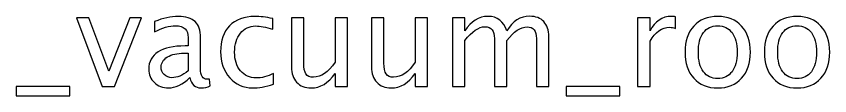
# Model space of a CAD drawing. Header units: centimetres. Extents: x -31.2 to 31.2, y -24.9 to 29.2.
# Drawn here: x -1.16 to 6.84, y 28.08 to 28.86 of the extents above; entities that cross this region are included whole.
import ezdxf

# ---------------------------------------------------------------- set-up
doc = ezdxf.new("R2010")
doc.units = ezdxf.units.CM
doc.header["$MEASUREMENT"] = 0
doc.layers.add('Layer 1', color=7, linetype='Continuous')

msp = doc.modelspace()

# ---------------------------------------------------------------- linework, layer by layer
at = {"layer": 'Layer 1'}
for points, knots in [([(-0.31413, 28.17044), (-0.31413, 28.17044), (-0.56474, 28.84354), (-0.56474, 28.84354), (-0.56474, 28.84354), (-0.56474, 28.84354), (-0.44282, 28.84354), (-0.44282, 28.84354), (-0.44282, 28.84354), (-0.44282, 28.84354), (-0.24745, 28.32051), (-0.24745, 28.32051), (-0.24745, 28.32051), (-0.24745, 28.32051), (-0.04065, 28.84354), (-0.04065, 28.84354), (-0.04065, 28.84354), (-0.04065, 28.84354), (0.07407, 28.84354), (0.07407, 28.84354), (0.07407, 28.84354), (0.07407, 28.84354), (-0.19199, 28.17044), (-0.19199, 28.17044), (-0.19199, 28.17044), (-0.19199, 28.17044), (-0.31413, 28.17044), (-0.31413, 28.17044)], [0, 0, 0, 0, 0.125, 0.125, 0.125, 0.125, 0.25, 0.25, 0.25, 0.25, 0.375, 0.375, 0.375, 0.375, 0.5, 0.5, 0.5, 0.5, 0.625, 0.625, 0.625, 0.625, 0.75, 0.75, 0.75, 0.75, 1, 1, 1, 1]), ([(0.5499, 28.25617), (0.47667, 28.18886), (0.40618, 28.1552), (0.33845, 28.1552), (0.33845, 28.1552), (0.28278, 28.1552), (0.23642, 28.17256), (0.19981, 28.20748), (0.19981, 28.20748), (0.16298, 28.24241), (0.14456, 28.28643), (0.14456, 28.33956), (0.14456, 28.33956), (0.14456, 28.41301), (0.17546, 28.46953), (0.23727, 28.5089), (0.23727, 28.5089), (0.29908, 28.54827), (0.38777, 28.56795), (0.50334, 28.56795), (0.50334, 28.56795), (0.50334, 28.56795), (0.53191, 28.56795), (0.53191, 28.56795), (0.53191, 28.56795), (0.53191, 28.56795), (0.53191, 28.64902), (0.53191, 28.64902), (0.53191, 28.64902), (0.53191, 28.72712), (0.49127, 28.76607), (0.40978, 28.76607), (0.40978, 28.76607), (0.3467, 28.76607), (0.2777, 28.74617), (0.20298, 28.70638), (0.20298, 28.70638), (0.20298, 28.70638), (0.20298, 28.80671), (0.20298, 28.80671), (0.20298, 28.80671), (0.28511, 28.84058), (0.36258, 28.85751), (0.43518, 28.85751), (0.43518, 28.85751), (0.5099, 28.85751), (0.56514, 28.84058), (0.60049, 28.8065), (0.60049, 28.8065), (0.63605, 28.77242), (0.65383, 28.71993), (0.65383, 28.64902), (0.65383, 28.64902), (0.65383, 28.64902), (0.65383, 28.34485), (0.65383, 28.34485), (0.65383, 28.34485), (0.65383, 28.27522), (0.67521, 28.24029), (0.71818, 28.24029), (0.71818, 28.24029), (0.72347, 28.24029), (0.7313, 28.24114), (0.74167, 28.24283), (0.74167, 28.24283), (0.74167, 28.24283), (0.75035, 28.1751), (0.75035, 28.1751), (0.75035, 28.1751), (0.72262, 28.16176), (0.69214, 28.1552), (0.6587, 28.1552), (0.6587, 28.1552), (0.60176, 28.1552), (0.56557, 28.18886), (0.5499, 28.25617)], [0, 0, 0, 0, 0.05, 0.05, 0.05, 0.05, 0.1, 0.1, 0.1, 0.1, 0.15, 0.15, 0.15, 0.15, 0.2, 0.2, 0.2, 0.2, 0.25, 0.25, 0.25, 0.25, 0.3, 0.3, 0.3, 0.3, 0.35, 0.35, 0.35, 0.35, 0.4, 0.4, 0.4, 0.4, 0.45, 0.45, 0.45, 0.45, 0.5, 0.5, 0.5, 0.5, 0.55, 0.55, 0.55, 0.55, 0.6, 0.6, 0.6, 0.6, 0.65, 0.65, 0.65, 0.65, 0.7, 0.7, 0.7, 0.7, 0.75, 0.75, 0.75, 0.75, 0.8, 0.8, 0.8, 0.8, 0.85, 0.85, 0.85, 0.85, 0.9, 0.9, 0.9, 0.9, 1, 1, 1, 1]), ([(1.37159, 28.19076), (1.29264, 28.16705), (1.22448, 28.1552), (1.16712, 28.1552), (1.16712, 28.1552), (1.0761, 28.1552), (1.00075, 28.18886), (0.94085, 28.25595), (0.94085, 28.25595), (0.88095, 28.32326), (0.85089, 28.40814), (0.85089, 28.51038), (0.85089, 28.51038), (0.85089, 28.6196), (0.88052, 28.7049), (0.93979, 28.76586), (0.93979, 28.76586), (0.99906, 28.82703), (1.08182, 28.85751), (1.18808, 28.85751), (1.18808, 28.85751), (1.24036, 28.85751), (1.2992, 28.85031), (1.36397, 28.83592), (1.36397, 28.83592), (1.36397, 28.83592), (1.36397, 28.73305), (1.36397, 28.73305), (1.36397, 28.73305), (1.29518, 28.75337), (1.23909, 28.76353), (1.19591, 28.76353), (1.19591, 28.76353), (1.13325, 28.76353), (1.08309, 28.74004), (1.04562, 28.69326), (1.04562, 28.69326), (1.00816, 28.64648), (0.98932, 28.58404), (0.98932, 28.50614), (0.98932, 28.50614), (0.98932, 28.43058), (1.00879, 28.36962), (1.04753, 28.32284), (1.04753, 28.32284), (1.08626, 28.27627), (1.13685, 28.25299), (1.19972, 28.25299), (1.19972, 28.25299), (1.25539, 28.25299), (1.31254, 28.26738), (1.37159, 28.29617), (1.37159, 28.29617), (1.37159, 28.29617), (1.37159, 28.19076), (1.37159, 28.19076)], [0, 0, 0, 0, 0.0666667, 0.0666667, 0.0666667, 0.0666667, 0.1333333, 0.1333333, 0.1333333, 0.1333333, 0.2, 0.2, 0.2, 0.2, 0.2666667, 0.2666667, 0.2666667, 0.2666667, 0.3333333, 0.3333333, 0.3333333, 0.3333333, 0.4, 0.4, 0.4, 0.4, 0.4666667, 0.4666667, 0.4666667, 0.4666667, 0.5333333, 0.5333333, 0.5333333, 0.5333333, 0.6, 0.6, 0.6, 0.6, 0.6666667, 0.6666667, 0.6666667, 0.6666667, 0.7333333, 0.7333333, 0.7333333, 0.7333333, 0.8, 0.8, 0.8, 0.8, 0.8666667, 0.8666667, 0.8666667, 0.8666667, 1, 1, 1, 1]), ([(1.97632, 28.17044), (1.97632, 28.17044), (1.97632, 28.29702), (1.97632, 28.29702), (1.97632, 28.29702), (1.91134, 28.2024), (1.83239, 28.1552), (1.73968, 28.1552), (1.73968, 28.1552), (1.68083, 28.1552), (1.63406, 28.17362), (1.59934, 28.21066), (1.59934, 28.21066), (1.56442, 28.2477), (1.54706, 28.29744), (1.54706, 28.36031), (1.54706, 28.36031), (1.54706, 28.36031), (1.54706, 28.84354), (1.54706, 28.84354), (1.54706, 28.84354), (1.54706, 28.84354), (1.66898, 28.84354), (1.66898, 28.84354), (1.66898, 28.84354), (1.66898, 28.84354), (1.66898, 28.4001), (1.66898, 28.4001), (1.66898, 28.4001), (1.66898, 28.34951), (1.67639, 28.31374), (1.69099, 28.29257), (1.69099, 28.29257), (1.70581, 28.27119), (1.73036, 28.26061), (1.76487, 28.26061), (1.76487, 28.26061), (1.83937, 28.26061), (1.91007, 28.30951), (1.97632, 28.40751), (1.97632, 28.40751), (1.97632, 28.40751), (1.97632, 28.84354), (1.97632, 28.84354), (1.97632, 28.84354), (1.97632, 28.84354), (2.09824, 28.84354), (2.09824, 28.84354), (2.09824, 28.84354), (2.09824, 28.84354), (2.09824, 28.17044), (2.09824, 28.17044), (2.09824, 28.17044), (2.09824, 28.17044), (1.97632, 28.17044), (1.97632, 28.17044)], [0, 0, 0, 0, 0.0666667, 0.0666667, 0.0666667, 0.0666667, 0.1333333, 0.1333333, 0.1333333, 0.1333333, 0.2, 0.2, 0.2, 0.2, 0.2666667, 0.2666667, 0.2666667, 0.2666667, 0.3333333, 0.3333333, 0.3333333, 0.3333333, 0.4, 0.4, 0.4, 0.4, 0.4666667, 0.4666667, 0.4666667, 0.4666667, 0.5333333, 0.5333333, 0.5333333, 0.5333333, 0.6, 0.6, 0.6, 0.6, 0.6666667, 0.6666667, 0.6666667, 0.6666667, 0.7333333, 0.7333333, 0.7333333, 0.7333333, 0.8, 0.8, 0.8, 0.8, 0.8666667, 0.8666667, 0.8666667, 0.8666667, 1, 1, 1, 1]), ([(2.76457, 28.17044), (2.76457, 28.17044), (2.76457, 28.29702), (2.76457, 28.29702), (2.76457, 28.29702), (2.69959, 28.2024), (2.62064, 28.1552), (2.52793, 28.1552), (2.52793, 28.1552), (2.46908, 28.1552), (2.42231, 28.17362), (2.38759, 28.21066), (2.38759, 28.21066), (2.35267, 28.2477), (2.33531, 28.29744), (2.33531, 28.36031), (2.33531, 28.36031), (2.33531, 28.36031), (2.33531, 28.84354), (2.33531, 28.84354), (2.33531, 28.84354), (2.33531, 28.84354), (2.45723, 28.84354), (2.45723, 28.84354), (2.45723, 28.84354), (2.45723, 28.84354), (2.45723, 28.4001), (2.45723, 28.4001), (2.45723, 28.4001), (2.45723, 28.34951), (2.46464, 28.31374), (2.47924, 28.29257), (2.47924, 28.29257), (2.49406, 28.27119), (2.51861, 28.26061), (2.55312, 28.26061), (2.55312, 28.26061), (2.62762, 28.26061), (2.69832, 28.30951), (2.76457, 28.40751), (2.76457, 28.40751), (2.76457, 28.40751), (2.76457, 28.84354), (2.76457, 28.84354), (2.76457, 28.84354), (2.76457, 28.84354), (2.88649, 28.84354), (2.88649, 28.84354), (2.88649, 28.84354), (2.88649, 28.84354), (2.88649, 28.17044), (2.88649, 28.17044), (2.88649, 28.17044), (2.88649, 28.17044), (2.76457, 28.17044), (2.76457, 28.17044)], [0, 0, 0, 0, 0.0666667, 0.0666667, 0.0666667, 0.0666667, 0.1333333, 0.1333333, 0.1333333, 0.1333333, 0.2, 0.2, 0.2, 0.2, 0.2666667, 0.2666667, 0.2666667, 0.2666667, 0.3333333, 0.3333333, 0.3333333, 0.3333333, 0.4, 0.4, 0.4, 0.4, 0.4666667, 0.4666667, 0.4666667, 0.4666667, 0.5333333, 0.5333333, 0.5333333, 0.5333333, 0.6, 0.6, 0.6, 0.6, 0.6666667, 0.6666667, 0.6666667, 0.6666667, 0.7333333, 0.7333333, 0.7333333, 0.7333333, 0.8, 0.8, 0.8, 0.8, 0.8666667, 0.8666667, 0.8666667, 0.8666667, 1, 1, 1, 1]), ([(3.13118, 28.17044), (3.13118, 28.17044), (3.13118, 28.84354), (3.13118, 28.84354), (3.13118, 28.84354), (3.13118, 28.84354), (3.2531, 28.84354), (3.2531, 28.84354), (3.2531, 28.84354), (3.2531, 28.84354), (3.2531, 28.71633), (3.2531, 28.71633), (3.2531, 28.71633), (3.31258, 28.81052), (3.38878, 28.85751), (3.48212, 28.85751), (3.48212, 28.85751), (3.57208, 28.85751), (3.63325, 28.81052), (3.66585, 28.71633), (3.66585, 28.71633), (3.72364, 28.81137), (3.79899, 28.85878), (3.89149, 28.85878), (3.89149, 28.85878), (3.95054, 28.85878), (3.99647, 28.84142), (4.02928, 28.8065), (4.02928, 28.8065), (4.06209, 28.77157), (4.0786, 28.72268), (4.0786, 28.65981), (4.0786, 28.65981), (4.0786, 28.65981), (4.0786, 28.17044), (4.0786, 28.17044), (4.0786, 28.17044), (4.0786, 28.17044), (3.95668, 28.17044), (3.95668, 28.17044), (3.95668, 28.17044), (3.95668, 28.17044), (3.95668, 28.63971), (3.95668, 28.63971), (3.95668, 28.63971), (3.95668, 28.71633), (3.9262, 28.75464), (3.86524, 28.75464), (3.86524, 28.75464), (3.80195, 28.75464), (3.73549, 28.70998), (3.66585, 28.62044), (3.66585, 28.62044), (3.66585, 28.62044), (3.66585, 28.17044), (3.66585, 28.17044), (3.66585, 28.17044), (3.66585, 28.17044), (3.54393, 28.17044), (3.54393, 28.17044), (3.54393, 28.17044), (3.54393, 28.17044), (3.54393, 28.64013), (3.54393, 28.64013), (3.54393, 28.64013), (3.54393, 28.71739), (3.51303, 28.75591), (3.45101, 28.75591), (3.45101, 28.75591), (3.38941, 28.75591), (3.32337, 28.71104), (3.2531, 28.62108), (3.2531, 28.62108), (3.2531, 28.62108), (3.2531, 28.17044), (3.2531, 28.17044), (3.2531, 28.17044), (3.2531, 28.17044), (3.13118, 28.17044), (3.13118, 28.17044)], [0, 0, 0, 0, 0.047619, 0.047619, 0.047619, 0.047619, 0.0952381, 0.0952381, 0.0952381, 0.0952381, 0.1428571, 0.1428571, 0.1428571, 0.1428571, 0.1904762, 0.1904762, 0.1904762, 0.1904762, 0.2380952, 0.2380952, 0.2380952, 0.2380952, 0.2857143, 0.2857143, 0.2857143, 0.2857143, 0.3333333, 0.3333333, 0.3333333, 0.3333333, 0.3809524, 0.3809524, 0.3809524, 0.3809524, 0.4285714, 0.4285714, 0.4285714, 0.4285714, 0.4761905, 0.4761905, 0.4761905, 0.4761905, 0.5238095, 0.5238095, 0.5238095, 0.5238095, 0.5714286, 0.5714286, 0.5714286, 0.5714286, 0.6190476, 0.6190476, 0.6190476, 0.6190476, 0.6666667, 0.6666667, 0.6666667, 0.6666667, 0.7142857, 0.7142857, 0.7142857, 0.7142857, 0.7619048, 0.7619048, 0.7619048, 0.7619048, 0.8095238, 0.8095238, 0.8095238, 0.8095238, 0.8571429, 0.8571429, 0.8571429, 0.8571429, 0.9047619, 0.9047619, 0.9047619, 0.9047619, 1, 1, 1, 1]), ([(4.95194, 28.17044), (4.95194, 28.17044), (4.95194, 28.84354), (4.95194, 28.84354), (4.95194, 28.84354), (4.95194, 28.84354), (5.07386, 28.84354), (5.07386, 28.84354), (5.07386, 28.84354), (5.07386, 28.84354), (5.07386, 28.71633), (5.07386, 28.71633), (5.07386, 28.71633), (5.12233, 28.81052), (5.19261, 28.85751), (5.28489, 28.85751), (5.28489, 28.85751), (5.29738, 28.85751), (5.3105, 28.85645), (5.32405, 28.85434), (5.32405, 28.85434), (5.32405, 28.85434), (5.32405, 28.74025), (5.32405, 28.74025), (5.32405, 28.74025), (5.30288, 28.74723), (5.28426, 28.75083), (5.26817, 28.75083), (5.26817, 28.75083), (5.1907, 28.75083), (5.12593, 28.70511), (5.07386, 28.61346), (5.07386, 28.61346), (5.07386, 28.61346), (5.07386, 28.17044), (5.07386, 28.17044), (5.07386, 28.17044), (5.07386, 28.17044), (4.95194, 28.17044), (4.95194, 28.17044)], [0, 0, 0, 0, 0.0909091, 0.0909091, 0.0909091, 0.0909091, 0.1818182, 0.1818182, 0.1818182, 0.1818182, 0.2727273, 0.2727273, 0.2727273, 0.2727273, 0.3636364, 0.3636364, 0.3636364, 0.3636364, 0.4545455, 0.4545455, 0.4545455, 0.4545455, 0.5454545, 0.5454545, 0.5454545, 0.5454545, 0.6363636, 0.6363636, 0.6363636, 0.6363636, 0.7272727, 0.7272727, 0.7272727, 0.7272727, 0.8181818, 0.8181818, 0.8181818, 0.8181818, 1, 1, 1, 1]), ([(5.73955, 28.1552), (5.6407, 28.1552), (5.56239, 28.18674), (5.50481, 28.24982), (5.50481, 28.24982), (5.44703, 28.31289), (5.41824, 28.39862), (5.41824, 28.50678), (5.41824, 28.50678), (5.41824, 28.61473), (5.44703, 28.70024), (5.50481, 28.76311), (5.50481, 28.76311), (5.56239, 28.82597), (5.6407, 28.85751), (5.73955, 28.85751), (5.73955, 28.85751), (5.8384, 28.85751), (5.91672, 28.82597), (5.97429, 28.76311), (5.97429, 28.76311), (6.03207, 28.70024), (6.06086, 28.61473), (6.06086, 28.50678), (6.06086, 28.50678), (6.06086, 28.39862), (6.03207, 28.31289), (5.97429, 28.24982), (5.97429, 28.24982), (5.91672, 28.18674), (5.8384, 28.1552), (5.73955, 28.1552)], [0, 0, 0, 0, 0.1111111, 0.1111111, 0.1111111, 0.1111111, 0.2222222, 0.2222222, 0.2222222, 0.2222222, 0.3333333, 0.3333333, 0.3333333, 0.3333333, 0.4444444, 0.4444444, 0.4444444, 0.4444444, 0.5555556, 0.5555556, 0.5555556, 0.5555556, 0.6666667, 0.6666667, 0.6666667, 0.6666667, 0.7777778, 0.7777778, 0.7777778, 0.7777778, 1, 1, 1, 1]), ([(6.51975, 28.1552), (6.4209, 28.1552), (6.34259, 28.18674), (6.28501, 28.24982), (6.28501, 28.24982), (6.22723, 28.31289), (6.19844, 28.39862), (6.19844, 28.50678), (6.19844, 28.50678), (6.19844, 28.61473), (6.22723, 28.70024), (6.28501, 28.76311), (6.28501, 28.76311), (6.34259, 28.82597), (6.4209, 28.85751), (6.51975, 28.85751), (6.51975, 28.85751), (6.6186, 28.85751), (6.69692, 28.82597), (6.75449, 28.76311), (6.75449, 28.76311), (6.81227, 28.70024), (6.84106, 28.61473), (6.84106, 28.50678), (6.84106, 28.50678), (6.84106, 28.39862), (6.81227, 28.31289), (6.75449, 28.24982), (6.75449, 28.24982), (6.69692, 28.18674), (6.6186, 28.1552), (6.51975, 28.1552)], [0, 0, 0, 0, 0.1111111, 0.1111111, 0.1111111, 0.1111111, 0.2222222, 0.2222222, 0.2222222, 0.2222222, 0.3333333, 0.3333333, 0.3333333, 0.3333333, 0.4444444, 0.4444444, 0.4444444, 0.4444444, 0.5555556, 0.5555556, 0.5555556, 0.5555556, 0.6666667, 0.6666667, 0.6666667, 0.6666667, 0.7777778, 0.7777778, 0.7777778, 0.7777778, 1, 1, 1, 1]), ([(5.73934, 28.24664), (5.79966, 28.24664), (5.84665, 28.26929), (5.8801, 28.3148), (5.8801, 28.3148), (5.91333, 28.36009), (5.93005, 28.42423), (5.93005, 28.50678), (5.93005, 28.50678), (5.93005, 28.58912), (5.91333, 28.65304), (5.8801, 28.69834), (5.8801, 28.69834), (5.84665, 28.74342), (5.79966, 28.76607), (5.73934, 28.76607), (5.73934, 28.76607), (5.6788, 28.76607), (5.63181, 28.74342), (5.59879, 28.69834), (5.59879, 28.69834), (5.56556, 28.65304), (5.54905, 28.58912), (5.54905, 28.50678), (5.54905, 28.50678), (5.54905, 28.42423), (5.56556, 28.36009), (5.59879, 28.3148), (5.59879, 28.3148), (5.63181, 28.26929), (5.6788, 28.24664), (5.73934, 28.24664)], [0, 0, 0, 0, 0.1111111, 0.1111111, 0.1111111, 0.1111111, 0.2222222, 0.2222222, 0.2222222, 0.2222222, 0.3333333, 0.3333333, 0.3333333, 0.3333333, 0.4444444, 0.4444444, 0.4444444, 0.4444444, 0.5555556, 0.5555556, 0.5555556, 0.5555556, 0.6666667, 0.6666667, 0.6666667, 0.6666667, 0.7777778, 0.7777778, 0.7777778, 0.7777778, 1, 1, 1, 1]), ([(6.51954, 28.24664), (6.57986, 28.24664), (6.62685, 28.26929), (6.6603, 28.3148), (6.6603, 28.3148), (6.69353, 28.36009), (6.71025, 28.42423), (6.71025, 28.50678), (6.71025, 28.50678), (6.71025, 28.58912), (6.69353, 28.65304), (6.6603, 28.69834), (6.6603, 28.69834), (6.62685, 28.74342), (6.57986, 28.76607), (6.51954, 28.76607), (6.51954, 28.76607), (6.459, 28.76607), (6.41201, 28.74342), (6.37899, 28.69834), (6.37899, 28.69834), (6.34576, 28.65304), (6.32925, 28.58912), (6.32925, 28.50678), (6.32925, 28.50678), (6.32925, 28.42423), (6.34576, 28.36009), (6.37899, 28.3148), (6.37899, 28.3148), (6.41201, 28.26929), (6.459, 28.24664), (6.51954, 28.24664)], [0, 0, 0, 0, 0.1111111, 0.1111111, 0.1111111, 0.1111111, 0.2222222, 0.2222222, 0.2222222, 0.2222222, 0.3333333, 0.3333333, 0.3333333, 0.3333333, 0.4444444, 0.4444444, 0.4444444, 0.4444444, 0.5555556, 0.5555556, 0.5555556, 0.5555556, 0.6666667, 0.6666667, 0.6666667, 0.6666667, 0.7777778, 0.7777778, 0.7777778, 0.7777778, 1, 1, 1, 1]), ([(0.53191, 28.32263), (0.53191, 28.32263), (0.53191, 28.49556), (0.53191, 28.49556), (0.53191, 28.49556), (0.53191, 28.49556), (0.49275, 28.49683), (0.49275, 28.49683), (0.49275, 28.49683), (0.42502, 28.49683), (0.37041, 28.48434), (0.32871, 28.45937), (0.32871, 28.45937), (0.28722, 28.43418), (0.26648, 28.40095), (0.26648, 28.35946), (0.26648, 28.35946), (0.26648, 28.33046), (0.27685, 28.30591), (0.29738, 28.2858), (0.29738, 28.2858), (0.31813, 28.26569), (0.34332, 28.25553), (0.37316, 28.25553), (0.37316, 28.25553), (0.42396, 28.25553), (0.47688, 28.27797), (0.53191, 28.32263)], [0, 0, 0, 0, 0.125, 0.125, 0.125, 0.125, 0.25, 0.25, 0.25, 0.25, 0.375, 0.375, 0.375, 0.375, 0.5, 0.5, 0.5, 0.5, 0.625, 0.625, 0.625, 0.625, 0.75, 0.75, 0.75, 0.75, 1, 1, 1, 1]), ([(-1.15783, 28.079), (-1.15783, 28.079), (-1.15783, 28.17044), (-1.15783, 28.17044), (-1.15783, 28.17044), (-1.15783, 28.17044), (-0.62951, 28.17044), (-0.62951, 28.17044), (-0.62951, 28.17044), (-0.62951, 28.17044), (-0.62951, 28.079), (-0.62951, 28.079), (-0.62951, 28.079), (-0.62951, 28.079), (-1.15783, 28.079), (-1.15783, 28.079)], [0, 0, 0, 0, 0.2, 0.2, 0.2, 0.2, 0.4, 0.4, 0.4, 0.4, 0.6, 0.6, 0.6, 0.6, 1, 1, 1, 1]), ([(4.24836, 28.079), (4.24836, 28.079), (4.24836, 28.17044), (4.24836, 28.17044), (4.24836, 28.17044), (4.24836, 28.17044), (4.77668, 28.17044), (4.77668, 28.17044), (4.77668, 28.17044), (4.77668, 28.17044), (4.77668, 28.079), (4.77668, 28.079), (4.77668, 28.079), (4.77668, 28.079), (4.24836, 28.079), (4.24836, 28.079)], [0, 0, 0, 0, 0.2, 0.2, 0.2, 0.2, 0.4, 0.4, 0.4, 0.4, 0.6, 0.6, 0.6, 0.6, 1, 1, 1, 1])]:
    msp.add_open_spline(points, degree=3, knots=knots, dxfattribs=at)

doc.saveas('drawing.dxf')
